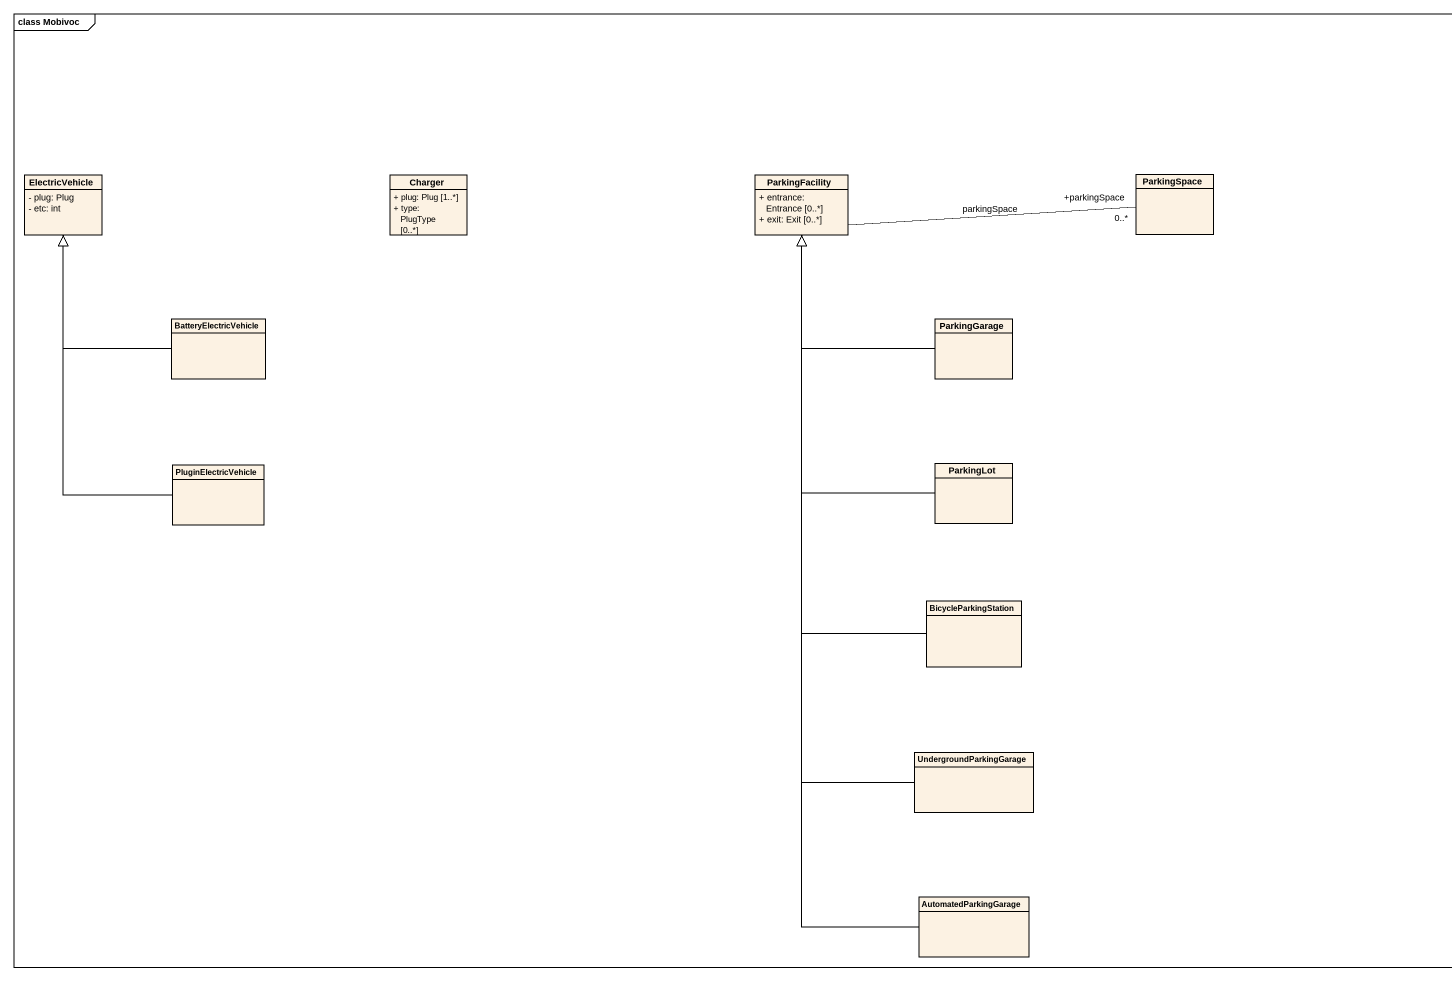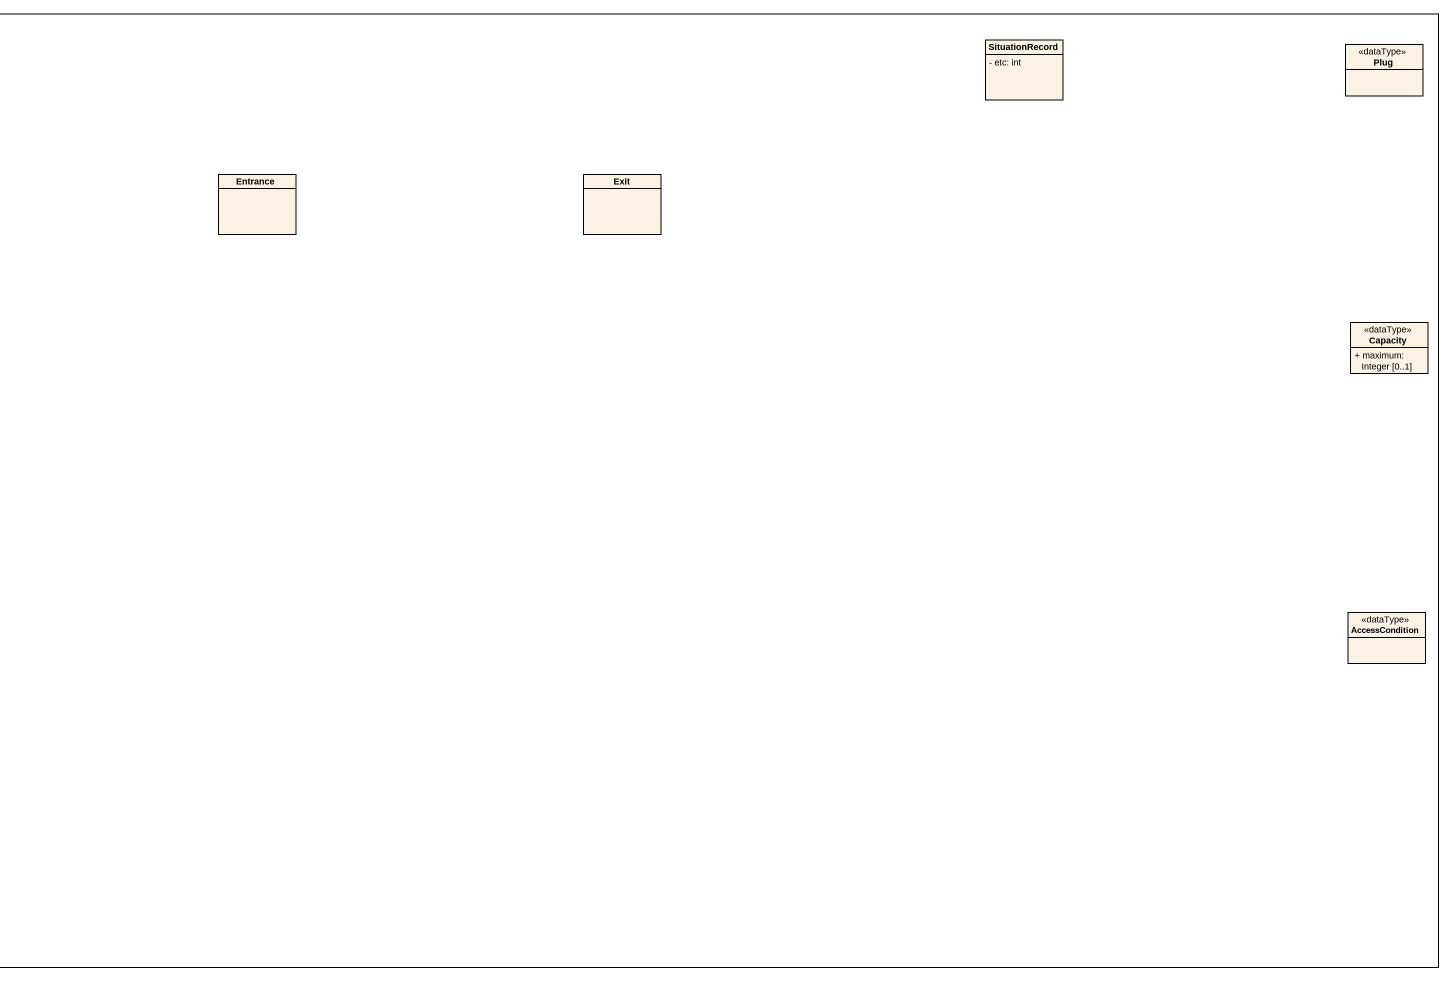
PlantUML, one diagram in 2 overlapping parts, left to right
@startuml
mainframe class Mobivoc
hide circle
hide empty members
skinparam classAttributeIconSize 0
class SituationRecord {
  - etc: int
}
class Plug <<dataType>>
class ElectricVehicle {
  - plug: Plug
  - etc: int
}
class Charger {
  + plug: Plug [1..*]
  + type: PlugType [0..*]
}
class ParkingFacility {
  + entrance: Entrance [0..*]
  + exit: Exit [0..*]
}
class ParkingSpace
class Entrance
class Exit
class BatteryElectricVehicle
class ParkingGarage
class Capacity <<dataType>> {
  + maximum: Integer [0..1]
}
class PluginElectricVehicle
class ParkingLot
class BicycleParkingStation
class AccessCondition <<dataType>>
class UndergroundParkingGarage
class AutomatedParkingGarage
ParkingFacility -right- "+parkingSpace\n0..*" ParkingSpace : parkingSpace
BatteryElectricVehicle -up-|> ElectricVehicle
ParkingGarage -up-|> ParkingFacility
PluginElectricVehicle -up-|> ElectricVehicle
ParkingLot -up-|> ParkingFacility
BicycleParkingStation -up-|> ParkingFacility
UndergroundParkingGarage -up-|> ParkingFacility
AutomatedParkingGarage -up-|> ParkingFacility
@enduml
